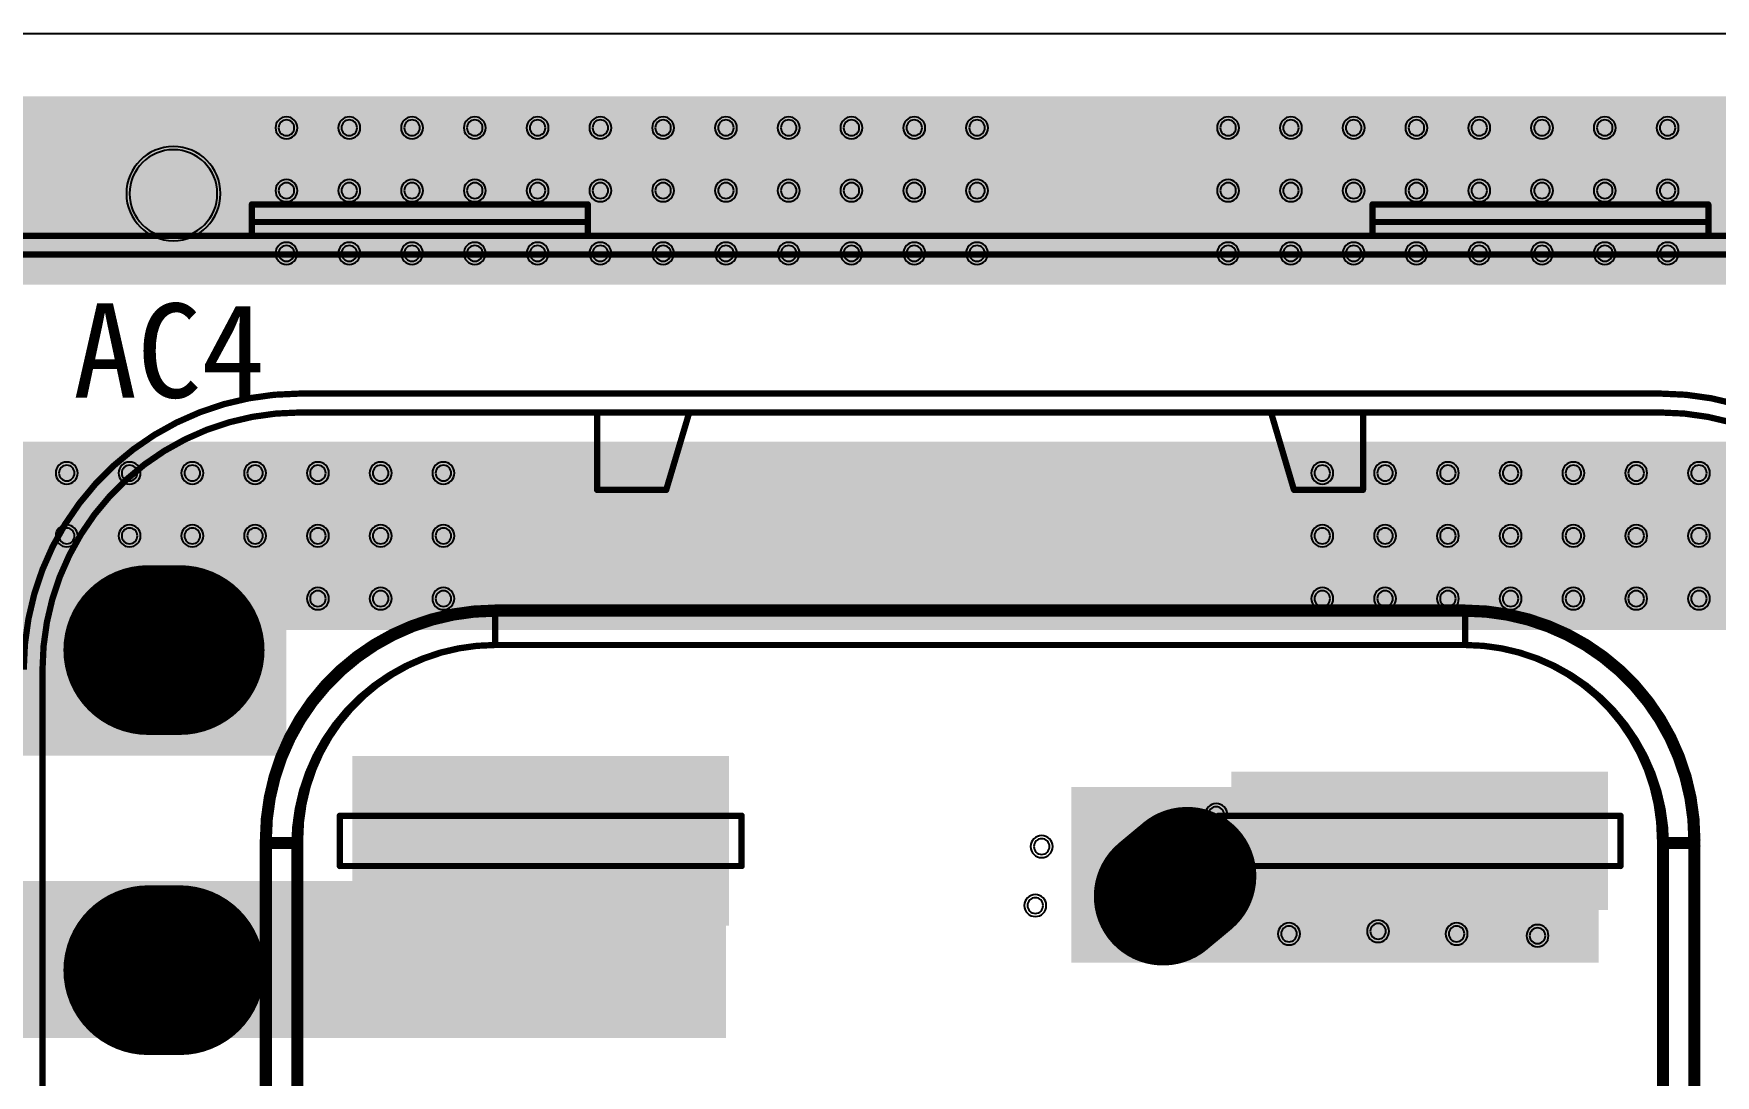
# Model space of a CAD drawing. Header units: inches. Extents: x 32166 to 34772, y 2386 to 4229.
# Drawn here: x 33167.4 to 33283.1, y 3933.8 to 4005.5 of the extents above; entities that cross this region are included whole.
import ezdxf

# ---------------------------------------------------------------- set-up
doc = ezdxf.new("R2010")
doc.units = ezdxf.units.IN
doc.header["$LTSCALE"] = 0.64311
doc.header["$MEASUREMENT"] = 0
for name, color, linetype in [('KEEPOUTLAYER', 6, 'CONTINUOUS'), ('MULTILAYER', 9, 'CONTINUOUS'), ('TOPLAYER', 1, 'CONTINUOUS'), ('TOPOVERLAY', 2, 'CONTINUOUS'), ('TOPSOLDER', 216, 'CONTINUOUS')]:
    doc.layers.add(name, color=color, linetype=linetype)
doc.styles.get("Standard").update_dxf_attribs({"font": 'txt', "width": 0.8})

msp = doc.modelspace()

# ---------------------------------------------------------------- linework, layer by layer
at = {"layer": 'KEEPOUTLAYER'}
msp.add_line((32893.17, 4005.45), (34340.37, 4005.45), dxfattribs=at)
at = {"layer": 'MULTILAYER'}
for points, const_width in [([(33175.26, 3963.03), (33177.42, 3963.03)], 10.8), ([(33246.75, 3947.47), (33245.09, 3946.09)], 8.64), ([(33175.26, 3941), (33177.42, 3941)], 10.8)]:
    msp.add_lwpolyline(points, dxfattribs=dict(at, const_width=const_width))
for points, const_width in [([(33177.96, 3963.03, 1), (33172.56, 3963.03, 1)], 5.4), ([(33180.12, 3963.03, 1), (33174.72, 3963.03, 1)], 5.4), ([(33245.36, 3949.13, 1), (33248.13, 3945.82, 1)], 4.32), ([(33243.7, 3947.74, 1), (33246.48, 3944.43, 1)], 4.32), ([(33177.96, 3941, 1), (33172.56, 3941, 1)], 5.4), ([(33180.12, 3941, 1), (33174.72, 3941, 1)], 5.4)]:
    msp.add_lwpolyline(points, format="xyb", close=True, dxfattribs=dict(at, const_width=const_width))
for centre, radius, start, end in [((33184.77, 3998.97), 0.54, 0, 180), ((33184.77, 3998.97), 0.54, 180, 0), ((33189.09, 3998.97), 0.54, 0, 180), ((33189.09, 3998.97), 0.54, 180, 0), ((33193.41, 3998.97), 0.54, 0, 180), ((33193.41, 3998.97), 0.54, 180, 0), ((33197.73, 3998.97), 0.54, 0, 180), ((33197.73, 3998.97), 0.54, 180, 0), ((33202.05, 3998.97), 0.54, 0, 180), ((33202.05, 3998.97), 0.54, 180, 0), ((33206.37, 3998.97), 0.54, 0, 180), ((33206.37, 3998.97), 0.54, 180, 0), ((33210.69, 3998.97), 0.54, 0, 180), ((33210.69, 3998.97), 0.54, 180, 0), ((33215.01, 3998.97), 0.54, 0, 180), ((33215.01, 3998.97), 0.54, 180, 0), ((33219.33, 3998.97), 0.54, 0, 180), ((33219.33, 3998.97), 0.54, 180, 0), ((33223.65, 3998.97), 0.54, 0, 180), ((33223.65, 3998.97), 0.54, 180, 0), ((33227.97, 3998.97), 0.54, 0, 180), ((33227.97, 3998.97), 0.54, 180, 0), ((33232.29, 3998.97), 0.54, 0, 180), ((33232.29, 3998.97), 0.54, 180, 0), ((33249.57, 3998.97), 0.54, 0, 180), ((33249.57, 3998.97), 0.54, 180, 0), ((33253.89, 3998.97), 0.54, 0, 180), ((33253.89, 3998.97), 0.54, 180, 0), ((33258.21, 3998.97), 0.54, 0, 180), ((33258.21, 3998.97), 0.54, 180, 0), ((33262.53, 3998.97), 0.54, 0, 180), ((33262.53, 3998.97), 0.54, 180, 0), ((33266.85, 3998.97), 0.54, 0, 180), ((33266.85, 3998.97), 0.54, 180, 0), ((33271.17, 3998.97), 0.54, 0, 180), ((33271.17, 3998.97), 0.54, 180, 0), ((33275.49, 3998.97), 0.54, 0, 180), ((33275.49, 3998.97), 0.54, 180, 0), ((33279.81, 3998.97), 0.54, 0, 180), ((33279.81, 3998.97), 0.54, 180, 0), ((33176.99, 3994.44), 3.02, 0, 180), ((33184.77, 3994.65), 0.54, 0, 180), ((33189.09, 3994.65), 0.54, 0, 180), ((33193.41, 3994.65), 0.54, 0, 180), ((33197.73, 3994.65), 0.54, 0, 180), ((33202.05, 3994.65), 0.54, 0, 180), ((33206.37, 3994.65), 0.54, 0, 180), ((33210.69, 3994.65), 0.54, 0, 180), ((33215.01, 3994.65), 0.54, 0, 180), ((33219.33, 3994.65), 0.54, 0, 180), ((33223.65, 3994.65), 0.54, 0, 180), ((33227.97, 3994.65), 0.54, 0, 180), ((33232.29, 3994.65), 0.54, 0, 180), ((33249.57, 3994.65), 0.54, 0, 180), ((33253.89, 3994.65), 0.54, 0, 180), ((33258.21, 3994.65), 0.54, 0, 180), ((33262.53, 3994.65), 0.54, 0, 180), ((33266.85, 3994.65), 0.54, 0, 180), ((33271.17, 3994.65), 0.54, 0, 180), ((33275.49, 3994.65), 0.54, 0, 180), ((33279.81, 3994.65), 0.54, 0, 180), ((33176.99, 3994.44), 3.02, 180, 0), ((33184.77, 3994.65), 0.54, 180, 0), ((33189.09, 3994.65), 0.54, 180, 0), ((33193.41, 3994.65), 0.54, 180, 0), ((33197.73, 3994.65), 0.54, 180, 0), ((33202.05, 3994.65), 0.54, 180, 0), ((33206.37, 3994.65), 0.54, 180, 0), ((33210.69, 3994.65), 0.54, 180, 0), ((33215.01, 3994.65), 0.54, 180, 0), ((33219.33, 3994.65), 0.54, 180, 0), ((33223.65, 3994.65), 0.54, 180, 0), ((33227.97, 3994.65), 0.54, 180, 0), ((33232.29, 3994.65), 0.54, 180, 0), ((33249.57, 3994.65), 0.54, 180, 0), ((33253.89, 3994.65), 0.54, 180, 0), ((33258.21, 3994.65), 0.54, 180, 0), ((33262.53, 3994.65), 0.54, 180, 0), ((33266.85, 3994.65), 0.54, 180, 0), ((33271.17, 3994.65), 0.54, 180, 0), ((33275.49, 3994.65), 0.54, 180, 0), ((33279.81, 3994.65), 0.54, 180, 0), ((33184.77, 3990.33), 0.54, 0, 180), ((33189.09, 3990.33), 0.54, 0, 180), ((33193.41, 3990.33), 0.54, 0, 180), ((33197.73, 3990.33), 0.54, 0, 180), ((33202.05, 3990.33), 0.54, 0, 180), ((33206.37, 3990.33), 0.54, 0, 180), ((33210.69, 3990.33), 0.54, 0, 180), ((33215.01, 3990.33), 0.54, 0, 180), ((33219.33, 3990.33), 0.54, 0, 180), ((33223.65, 3990.33), 0.54, 0, 180), ((33227.97, 3990.33), 0.54, 0, 180), ((33232.29, 3990.33), 0.54, 0, 180), ((33249.57, 3990.33), 0.54, 0, 180), ((33253.89, 3990.33), 0.54, 0, 180), ((33258.21, 3990.33), 0.54, 0, 180), ((33262.53, 3990.33), 0.54, 0, 180), ((33266.85, 3990.33), 0.54, 0, 180), ((33271.17, 3990.33), 0.54, 0, 180), ((33275.49, 3990.33), 0.54, 0, 180), ((33279.81, 3990.33), 0.54, 0, 180), ((33184.77, 3990.33), 0.54, 180, 0), ((33189.09, 3990.33), 0.54, 180, 0), ((33193.41, 3990.33), 0.54, 180, 0), ((33197.73, 3990.33), 0.54, 180, 0), ((33202.05, 3990.33), 0.54, 180, 0), ((33206.37, 3990.33), 0.54, 180, 0), ((33210.69, 3990.33), 0.54, 180, 0), ((33215.01, 3990.33), 0.54, 180, 0), ((33219.33, 3990.33), 0.54, 180, 0), ((33223.65, 3990.33), 0.54, 180, 0), ((33227.97, 3990.33), 0.54, 180, 0), ((33232.29, 3990.33), 0.54, 180, 0), ((33249.57, 3990.33), 0.54, 180, 0), ((33253.89, 3990.33), 0.54, 180, 0), ((33258.21, 3990.33), 0.54, 180, 0), ((33262.53, 3990.33), 0.54, 180, 0), ((33266.85, 3990.33), 0.54, 180, 0), ((33271.17, 3990.33), 0.54, 180, 0), ((33275.49, 3990.33), 0.54, 180, 0), ((33279.81, 3990.33), 0.54, 180, 0), ((33169.65, 3975.21), 0.54, 0, 180), ((33173.97, 3975.21), 0.54, 0, 180), ((33178.29, 3975.21), 0.54, 0, 180), ((33182.61, 3975.21), 0.54, 0, 180), ((33186.93, 3975.21), 0.54, 0, 180), ((33191.25, 3975.21), 0.54, 0, 180), ((33195.57, 3975.21), 0.54, 0, 180), ((33256.05, 3975.21), 0.54, 0, 180), ((33260.37, 3975.21), 0.54, 0, 180), ((33264.69, 3975.21), 0.54, 0, 180), ((33269.01, 3975.21), 0.54, 0, 180), ((33273.33, 3975.21), 0.54, 0, 180), ((33277.65, 3975.21), 0.54, 0, 180), ((33281.97, 3975.21), 0.54, 0, 180), ((33169.65, 3975.21), 0.54, 180, 0), ((33173.97, 3975.21), 0.54, 180, 0), ((33178.29, 3975.21), 0.54, 180, 0), ((33182.61, 3975.21), 0.54, 180, 0), ((33186.93, 3975.21), 0.54, 180, 0), ((33191.25, 3975.21), 0.54, 180, 0), ((33195.57, 3975.21), 0.54, 180, 0), ((33256.05, 3975.21), 0.54, 180, 0), ((33260.37, 3975.21), 0.54, 180, 0), ((33264.69, 3975.21), 0.54, 180, 0), ((33269.01, 3975.21), 0.54, 180, 0), ((33273.33, 3975.21), 0.54, 180, 0), ((33277.65, 3975.21), 0.54, 180, 0), ((33281.97, 3975.21), 0.54, 180, 0), ((33169.65, 3970.89), 0.54, 0, 180), ((33169.65, 3970.89), 0.54, 180, 0), ((33173.97, 3970.89), 0.54, 0, 180), ((33173.97, 3970.89), 0.54, 0, 180), ((33173.97, 3970.89), 0.54, 180, 0), ((33173.97, 3970.89), 0.54, 180, 0), ((33178.29, 3970.89), 0.54, 0, 180), ((33178.29, 3970.89), 0.54, 180, 0), ((33182.61, 3970.89), 0.54, 0, 180), ((33182.61, 3970.89), 0.54, 180, 0), ((33186.93, 3970.89), 0.54, 0, 180), ((33186.93, 3970.89), 0.54, 0, 180), ((33186.93, 3970.89), 0.54, 180, 0), ((33186.93, 3970.89), 0.54, 180, 0), ((33191.25, 3970.89), 0.54, 0, 180), ((33191.25, 3970.89), 0.54, 180, 0), ((33195.57, 3970.89), 0.54, 0, 180), ((33195.57, 3970.89), 0.54, 180, 0), ((33256.05, 3970.89), 0.54, 0, 180), ((33256.05, 3970.89), 0.54, 180, 0), ((33260.37, 3970.89), 0.54, 0, 180), ((33260.37, 3970.89), 0.54, 180, 0), ((33264.69, 3970.89), 0.54, 0, 180), ((33264.69, 3970.89), 0.54, 180, 0), ((33269.01, 3970.89), 0.54, 0, 180), ((33269.01, 3970.89), 0.54, 180, 0), ((33273.33, 3970.89), 0.54, 0, 180), ((33273.33, 3970.89), 0.54, 180, 0), ((33277.65, 3970.89), 0.54, 0, 180), ((33277.65, 3970.89), 0.54, 180, 0), ((33281.97, 3970.89), 0.54, 0, 180), ((33281.97, 3970.89), 0.54, 180, 0), ((33186.93, 3966.57), 0.54, 0, 180), ((33186.93, 3966.57), 0.54, 0, 180), ((33186.93, 3966.57), 0.54, 180, 0), ((33186.93, 3966.57), 0.54, 180, 0), ((33191.25, 3966.57), 0.54, 0, 180), ((33191.25, 3966.57), 0.54, 180, 0), ((33195.57, 3966.57), 0.54, 0, 180), ((33195.57, 3966.57), 0.54, 180, 0), ((33256.05, 3966.57), 0.54, 0, 180), ((33256.05, 3966.57), 0.54, 180, 0), ((33260.37, 3966.57), 0.54, 0, 180), ((33260.37, 3966.57), 0.54, 180, 0), ((33264.69, 3966.57), 0.54, 0, 180), ((33264.69, 3966.57), 0.54, 180, 0), ((33269.01, 3966.57), 0.54, 0, 180), ((33269.01, 3966.57), 0.54, 180, 0), ((33273.33, 3966.57), 0.54, 0, 180), ((33273.33, 3966.57), 0.54, 180, 0), ((33277.65, 3966.57), 0.54, 0, 180), ((33277.65, 3966.57), 0.54, 180, 0), ((33281.97, 3966.57), 0.54, 0, 180), ((33281.97, 3966.57), 0.54, 180, 0), ((33248.75, 3951.71), 0.54, 0, 180), ((33248.75, 3951.71), 0.54, 180, 0), ((33236.74, 3949.51), 0.54, 0, 180), ((33236.74, 3949.51), 0.54, 180, 0), ((33236.3, 3945.45), 0.54, 0, 180), ((33236.3, 3945.45), 0.54, 180, 0), ((33259.89, 3943.68), 0.54, 0, 180), ((33253.76, 3943.5), 0.54, 0, 180), ((33253.76, 3943.5), 0.54, 180, 0), ((33259.89, 3943.68), 0.54, 180, 0), ((33265.29, 3943.5), 0.54, 0, 180), ((33265.29, 3943.5), 0.54, 180, 0), ((33270.86, 3943.37), 0.54, 0, 180), ((33270.86, 3943.37), 0.54, 180, 0)]:
    msp.add_arc(centre, radius, start, end, dxfattribs=at)
for points in [[(33214.79, 3955.3), (33189.74, 3955.3), (33214.79, 3944.5), (33189.74, 3944.5)], [(33275.27, 3954.22), (33250.22, 3954.22), (33275.27, 3945.58), (33250.22, 3945.58)]]:
    msp.add_solid(points, dxfattribs=at)
at = {"layer": 'TOPLAYER'}
for points, const_width in [([(33175.26, 3963.03), (33177.42, 3963.03)], 10.8), ([(33246.75, 3947.47), (33245.09, 3946.09)], 8.64), ([(33175.26, 3941), (33177.42, 3941)], 10.8)]:
    msp.add_lwpolyline(points, dxfattribs=dict(at, const_width=const_width))
for points, const_width in [([(33177.96, 3963.03, 1), (33172.56, 3963.03, 1)], 5.4), ([(33180.12, 3963.03, 1), (33174.72, 3963.03, 1)], 5.4), ([(33245.36, 3949.13, 1), (33248.13, 3945.82, 1)], 4.32), ([(33243.7, 3947.74, 1), (33246.48, 3944.43, 1)], 4.32), ([(33177.96, 3941, 1), (33172.56, 3941, 1)], 5.4), ([(33180.12, 3941, 1), (33174.72, 3941, 1)], 5.4)]:
    msp.add_lwpolyline(points, format="xyb", close=True, dxfattribs=dict(at, const_width=const_width))
for centre, radius, start, end in [((33184.77, 3998.97), 0.54, 0, 180), ((33184.77, 3998.97), 0.54, 180, 0), ((33189.09, 3998.97), 0.54, 0, 180), ((33189.09, 3998.97), 0.54, 180, 0), ((33193.41, 3998.97), 0.54, 0, 180), ((33193.41, 3998.97), 0.54, 180, 0), ((33197.73, 3998.97), 0.54, 0, 180), ((33197.73, 3998.97), 0.54, 180, 0), ((33202.05, 3998.97), 0.54, 0, 180), ((33202.05, 3998.97), 0.54, 180, 0), ((33206.37, 3998.97), 0.54, 0, 180), ((33206.37, 3998.97), 0.54, 180, 0), ((33210.69, 3998.97), 0.54, 0, 180), ((33210.69, 3998.97), 0.54, 180, 0), ((33215.01, 3998.97), 0.54, 0, 180), ((33215.01, 3998.97), 0.54, 180, 0), ((33219.33, 3998.97), 0.54, 0, 180), ((33219.33, 3998.97), 0.54, 180, 0), ((33223.65, 3998.97), 0.54, 0, 180), ((33223.65, 3998.97), 0.54, 180, 0), ((33227.97, 3998.97), 0.54, 0, 180), ((33227.97, 3998.97), 0.54, 180, 0), ((33232.29, 3998.97), 0.54, 0, 180), ((33232.29, 3998.97), 0.54, 180, 0), ((33249.57, 3998.97), 0.54, 0, 180), ((33249.57, 3998.97), 0.54, 180, 0), ((33253.89, 3998.97), 0.54, 0, 180), ((33253.89, 3998.97), 0.54, 180, 0), ((33258.21, 3998.97), 0.54, 0, 180), ((33258.21, 3998.97), 0.54, 180, 0), ((33262.53, 3998.97), 0.54, 0, 180), ((33262.53, 3998.97), 0.54, 180, 0), ((33266.85, 3998.97), 0.54, 0, 180), ((33266.85, 3998.97), 0.54, 180, 0), ((33271.17, 3998.97), 0.54, 0, 180), ((33271.17, 3998.97), 0.54, 180, 0), ((33275.49, 3998.97), 0.54, 0, 180), ((33275.49, 3998.97), 0.54, 180, 0), ((33279.81, 3998.97), 0.54, 0, 180), ((33279.81, 3998.97), 0.54, 180, 0), ((33176.99, 3994.44), 3.02, 0, 180), ((33184.77, 3994.65), 0.54, 0, 180), ((33189.09, 3994.65), 0.54, 0, 180), ((33193.41, 3994.65), 0.54, 0, 180), ((33197.73, 3994.65), 0.54, 0, 180), ((33202.05, 3994.65), 0.54, 0, 180), ((33206.37, 3994.65), 0.54, 0, 180), ((33210.69, 3994.65), 0.54, 0, 180), ((33215.01, 3994.65), 0.54, 0, 180), ((33219.33, 3994.65), 0.54, 0, 180), ((33223.65, 3994.65), 0.54, 0, 180), ((33227.97, 3994.65), 0.54, 0, 180), ((33232.29, 3994.65), 0.54, 0, 180), ((33249.57, 3994.65), 0.54, 0, 180), ((33253.89, 3994.65), 0.54, 0, 180), ((33258.21, 3994.65), 0.54, 0, 180), ((33262.53, 3994.65), 0.54, 0, 180), ((33266.85, 3994.65), 0.54, 0, 180), ((33271.17, 3994.65), 0.54, 0, 180), ((33275.49, 3994.65), 0.54, 0, 180), ((33279.81, 3994.65), 0.54, 0, 180), ((33176.99, 3994.44), 3.02, 180, 0), ((33184.77, 3994.65), 0.54, 180, 0), ((33189.09, 3994.65), 0.54, 180, 0), ((33193.41, 3994.65), 0.54, 180, 0), ((33197.73, 3994.65), 0.54, 180, 0), ((33202.05, 3994.65), 0.54, 180, 0), ((33206.37, 3994.65), 0.54, 180, 0), ((33210.69, 3994.65), 0.54, 180, 0), ((33215.01, 3994.65), 0.54, 180, 0), ((33219.33, 3994.65), 0.54, 180, 0), ((33223.65, 3994.65), 0.54, 180, 0), ((33227.97, 3994.65), 0.54, 180, 0), ((33232.29, 3994.65), 0.54, 180, 0), ((33249.57, 3994.65), 0.54, 180, 0), ((33253.89, 3994.65), 0.54, 180, 0), ((33258.21, 3994.65), 0.54, 180, 0), ((33262.53, 3994.65), 0.54, 180, 0), ((33266.85, 3994.65), 0.54, 180, 0), ((33271.17, 3994.65), 0.54, 180, 0), ((33275.49, 3994.65), 0.54, 180, 0), ((33279.81, 3994.65), 0.54, 180, 0), ((33184.77, 3990.33), 0.54, 0, 180), ((33189.09, 3990.33), 0.54, 0, 180), ((33193.41, 3990.33), 0.54, 0, 180), ((33197.73, 3990.33), 0.54, 0, 180), ((33202.05, 3990.33), 0.54, 0, 180), ((33206.37, 3990.33), 0.54, 0, 180), ((33210.69, 3990.33), 0.54, 0, 180), ((33215.01, 3990.33), 0.54, 0, 180), ((33219.33, 3990.33), 0.54, 0, 180), ((33223.65, 3990.33), 0.54, 0, 180), ((33227.97, 3990.33), 0.54, 0, 180), ((33232.29, 3990.33), 0.54, 0, 180), ((33249.57, 3990.33), 0.54, 0, 180), ((33253.89, 3990.33), 0.54, 0, 180), ((33258.21, 3990.33), 0.54, 0, 180), ((33262.53, 3990.33), 0.54, 0, 180), ((33266.85, 3990.33), 0.54, 0, 180), ((33271.17, 3990.33), 0.54, 0, 180), ((33275.49, 3990.33), 0.54, 0, 180), ((33279.81, 3990.33), 0.54, 0, 180), ((33184.77, 3990.33), 0.54, 180, 0), ((33189.09, 3990.33), 0.54, 180, 0), ((33193.41, 3990.33), 0.54, 180, 0), ((33197.73, 3990.33), 0.54, 180, 0), ((33202.05, 3990.33), 0.54, 180, 0), ((33206.37, 3990.33), 0.54, 180, 0), ((33210.69, 3990.33), 0.54, 180, 0), ((33215.01, 3990.33), 0.54, 180, 0), ((33219.33, 3990.33), 0.54, 180, 0), ((33223.65, 3990.33), 0.54, 180, 0), ((33227.97, 3990.33), 0.54, 180, 0), ((33232.29, 3990.33), 0.54, 180, 0), ((33249.57, 3990.33), 0.54, 180, 0), ((33253.89, 3990.33), 0.54, 180, 0), ((33258.21, 3990.33), 0.54, 180, 0), ((33262.53, 3990.33), 0.54, 180, 0), ((33266.85, 3990.33), 0.54, 180, 0), ((33271.17, 3990.33), 0.54, 180, 0), ((33275.49, 3990.33), 0.54, 180, 0), ((33279.81, 3990.33), 0.54, 180, 0), ((33169.65, 3975.21), 0.54, 0, 180), ((33173.97, 3975.21), 0.54, 0, 180), ((33178.29, 3975.21), 0.54, 0, 180), ((33182.61, 3975.21), 0.54, 0, 180), ((33186.93, 3975.21), 0.54, 0, 180), ((33191.25, 3975.21), 0.54, 0, 180), ((33195.57, 3975.21), 0.54, 0, 180), ((33256.05, 3975.21), 0.54, 0, 180), ((33260.37, 3975.21), 0.54, 0, 180), ((33264.69, 3975.21), 0.54, 0, 180), ((33269.01, 3975.21), 0.54, 0, 180), ((33273.33, 3975.21), 0.54, 0, 180), ((33277.65, 3975.21), 0.54, 0, 180), ((33281.97, 3975.21), 0.54, 0, 180), ((33169.65, 3975.21), 0.54, 180, 0), ((33173.97, 3975.21), 0.54, 180, 0), ((33178.29, 3975.21), 0.54, 180, 0), ((33182.61, 3975.21), 0.54, 180, 0), ((33186.93, 3975.21), 0.54, 180, 0), ((33191.25, 3975.21), 0.54, 180, 0), ((33195.57, 3975.21), 0.54, 180, 0), ((33256.05, 3975.21), 0.54, 180, 0), ((33260.37, 3975.21), 0.54, 180, 0), ((33264.69, 3975.21), 0.54, 180, 0), ((33269.01, 3975.21), 0.54, 180, 0), ((33273.33, 3975.21), 0.54, 180, 0), ((33277.65, 3975.21), 0.54, 180, 0), ((33281.97, 3975.21), 0.54, 180, 0), ((33169.65, 3970.89), 0.54, 0, 180), ((33169.65, 3970.89), 0.54, 180, 0), ((33173.97, 3970.89), 0.54, 0, 180), ((33173.97, 3970.89), 0.54, 0, 180), ((33173.97, 3970.89), 0.54, 180, 0), ((33173.97, 3970.89), 0.54, 180, 0), ((33178.29, 3970.89), 0.54, 0, 180), ((33178.29, 3970.89), 0.54, 180, 0), ((33182.61, 3970.89), 0.54, 0, 180), ((33182.61, 3970.89), 0.54, 180, 0), ((33186.93, 3970.89), 0.54, 0, 180), ((33186.93, 3970.89), 0.54, 0, 180), ((33186.93, 3970.89), 0.54, 180, 0), ((33186.93, 3970.89), 0.54, 180, 0), ((33191.25, 3970.89), 0.54, 0, 180), ((33191.25, 3970.89), 0.54, 180, 0), ((33195.57, 3970.89), 0.54, 0, 180), ((33195.57, 3970.89), 0.54, 180, 0), ((33256.05, 3970.89), 0.54, 0, 180), ((33256.05, 3970.89), 0.54, 180, 0), ((33260.37, 3970.89), 0.54, 0, 180), ((33260.37, 3970.89), 0.54, 180, 0), ((33264.69, 3970.89), 0.54, 0, 180), ((33264.69, 3970.89), 0.54, 180, 0), ((33269.01, 3970.89), 0.54, 0, 180), ((33269.01, 3970.89), 0.54, 180, 0), ((33273.33, 3970.89), 0.54, 0, 180), ((33273.33, 3970.89), 0.54, 180, 0), ((33277.65, 3970.89), 0.54, 0, 180), ((33277.65, 3970.89), 0.54, 180, 0), ((33281.97, 3970.89), 0.54, 0, 180), ((33281.97, 3970.89), 0.54, 180, 0), ((33186.93, 3966.57), 0.54, 0, 180), ((33186.93, 3966.57), 0.54, 0, 180), ((33186.93, 3966.57), 0.54, 180, 0), ((33186.93, 3966.57), 0.54, 180, 0), ((33191.25, 3966.57), 0.54, 0, 180), ((33191.25, 3966.57), 0.54, 180, 0), ((33195.57, 3966.57), 0.54, 0, 180), ((33195.57, 3966.57), 0.54, 180, 0), ((33256.05, 3966.57), 0.54, 0, 180), ((33256.05, 3966.57), 0.54, 180, 0), ((33260.37, 3966.57), 0.54, 0, 180), ((33260.37, 3966.57), 0.54, 180, 0), ((33264.69, 3966.57), 0.54, 0, 180), ((33264.69, 3966.57), 0.54, 180, 0), ((33269.01, 3966.57), 0.54, 0, 180), ((33269.01, 3966.57), 0.54, 180, 0), ((33273.33, 3966.57), 0.54, 0, 180), ((33273.33, 3966.57), 0.54, 180, 0), ((33277.65, 3966.57), 0.54, 0, 180), ((33277.65, 3966.57), 0.54, 180, 0), ((33281.97, 3966.57), 0.54, 0, 180), ((33281.97, 3966.57), 0.54, 180, 0), ((33248.75, 3951.71), 0.54, 0, 180), ((33248.75, 3951.71), 0.54, 180, 0), ((33236.74, 3949.51), 0.54, 0, 180), ((33236.74, 3949.51), 0.54, 180, 0), ((33236.3, 3945.45), 0.54, 0, 180), ((33236.3, 3945.45), 0.54, 180, 0), ((33259.89, 3943.68), 0.54, 0, 180), ((33253.76, 3943.5), 0.54, 0, 180), ((33253.76, 3943.5), 0.54, 180, 0), ((33259.89, 3943.68), 0.54, 180, 0), ((33265.29, 3943.5), 0.54, 0, 180), ((33265.29, 3943.5), 0.54, 180, 0), ((33270.86, 3943.37), 0.54, 0, 180), ((33270.86, 3943.37), 0.54, 180, 0)]:
    msp.add_arc(centre, radius, start, end, dxfattribs=at)
for points in [[(33141.57, 3988.17), (33614.61, 3988.17), (33141.57, 4001.13), (33614.61, 4001.13)], [(33128.61, 3964.41), (33515.25, 3964.41), (33128.61, 3977.37), (33515.25, 3977.37)], [(33126.45, 3955.77), (33184.77, 3955.77), (33126.45, 3966.57), (33184.77, 3966.57)], [(33214.79, 3955.3), (33189.74, 3955.3), (33214.79, 3944.5), (33189.74, 3944.5)], [(33238.77, 3941.52), (33275.06, 3941.52), (33238.77, 3953.61), (33275.06, 3953.61)], [(33275.27, 3954.22), (33250.22, 3954.22), (33275.27, 3945.58), (33250.22, 3945.58)], [(33139.41, 3936.33), (33215.01, 3936.33), (33139.41, 3947.13), (33215.01, 3947.13)]]:
    msp.add_solid(points, dxfattribs=at)
at = {"layer": 'TOPOVERLAY', "const_width": 0.432}
for points in [[(33182.39, 3991.54), (33182.39, 3993.7)], [(33182.39, 3993.7), (33205.5, 3993.7)], [(33205.5, 3991.54), (33205.5, 3993.7)], [(33259.5, 3991.54), (33259.5, 3993.7)], [(33259.5, 3993.7), (33282.62, 3993.7)], [(33282.62, 3991.54), (33282.62, 3993.7)], [(33182.39, 3992.49), (33205.5, 3992.49)], [(33259.5, 3992.49), (33282.62, 3992.49)], [(33161.01, 3991.54), (33304, 3991.54)], [(33161.01, 3990.25), (33304, 3990.25)], [(33185.67, 3980.68), (33279.33, 3980.68)], [(33185.67, 3979.38), (33279.33, 3979.38)], [(33206.15, 3974.05), (33206.15, 3979.32)], [(33210.9, 3974.05), (33212.47, 3979.32)], [(33252.54, 3979.32), (33254.1, 3974.05)], [(33258.86, 3974.05), (33258.86, 3979.32)], [(33206.15, 3974.05), (33210.9, 3974.05)], [(33254.1, 3974.05), (33258.86, 3974.05)], [(33199.13, 3963.38), (33199.13, 3965.95)], [(33199.13, 3965.95), (33265.88, 3965.95)], [(33265.88, 3963.38), (33265.88, 3965.95)], [(33199.13, 3965.54), (33265.88, 3965.54)], [(33199.13, 3963.38), (33199.13, 3965.54)], [(33199.13, 3965.54), (33265.88, 3965.54)], [(33265.88, 3963.38), (33265.88, 3965.54)], [(33199.13, 3963.38), (33265.88, 3963.38)], [(33199.13, 3963.38), (33265.88, 3963.38)], [(33167.98, 3917.59), (33167.98, 3961.69)], [(33188.44, 3948.17), (33188.44, 3951.63)], [(33188.44, 3951.63), (33216.09, 3951.63)], [(33216.09, 3948.17), (33216.09, 3951.63)], [(33248.92, 3948.17), (33248.92, 3951.63)], [(33248.92, 3951.63), (33276.57, 3951.63)], [(33276.57, 3948.17), (33276.57, 3951.63)], [(33183.15, 3927.86), (33183.15, 3949.96)], [(33183.15, 3949.96), (33185.71, 3949.96)], [(33183.55, 3927.86), (33183.55, 3949.96)], [(33185.71, 3927.86), (33185.71, 3949.96)], [(33279.29, 3927.86), (33279.29, 3949.96)], [(33279.29, 3949.96), (33281.86, 3949.96)], [(33281.45, 3927.86), (33281.45, 3949.96)], [(33281.86, 3927.86), (33281.86, 3949.96)], [(33183.15, 3927.44), (33183.15, 3949.55)], [(33183.15, 3949.55), (33185.31, 3949.55)], [(33185.31, 3927.44), (33185.31, 3949.55)], [(33279.7, 3927.44), (33279.7, 3949.55)], [(33279.7, 3949.55), (33281.86, 3949.55)], [(33281.86, 3927.44), (33281.86, 3949.55)], [(33188.44, 3948.17), (33216.09, 3948.17)], [(33248.92, 3948.17), (33276.57, 3948.17)]]:
    msp.add_lwpolyline(points, dxfattribs=at)
at = {"layer": 'TOPOVERLAY', "const_width": 0.216}
for points in [[(33182.28, 3993.7, 1), (33182.5, 3993.7, 1)], [(33182.28, 3993.7, 1), (33182.5, 3993.7, 1)], [(33205.4, 3993.7, 1), (33205.61, 3993.7, 1)], [(33205.4, 3993.7, 1), (33205.61, 3993.7, 1)], [(33259.4, 3993.7, 1), (33259.61, 3993.7, 1)], [(33259.4, 3993.7, 1), (33259.61, 3993.7, 1)], [(33282.51, 3993.7, 1), (33282.72, 3993.7, 1)], [(33282.51, 3993.7, 1), (33282.72, 3993.7, 1)], [(33182.28, 3992.49, 1), (33182.5, 3992.49, 1)], [(33205.4, 3992.49, 1), (33205.61, 3992.49, 1)], [(33259.4, 3992.49, 1), (33259.61, 3992.49, 1)], [(33282.51, 3992.49, 1), (33282.72, 3992.49, 1)], [(33182.28, 3991.54, 1), (33182.5, 3991.54, 1)], [(33205.4, 3991.54, 1), (33205.61, 3991.54, 1)], [(33259.4, 3991.54, 1), (33259.61, 3991.54, 1)], [(33282.51, 3991.54, 1), (33282.72, 3991.54, 1)], [(33185.57, 3980.68, 1), (33185.78, 3980.68, 1)], [(33185.57, 3980.68, 1), (33185.78, 3980.68, 1)], [(33279.22, 3980.68, 1), (33279.44, 3980.68, 1)], [(33279.22, 3980.68, 1), (33279.44, 3980.68, 1)], [(33185.57, 3979.38, 1), (33185.78, 3979.38, 1)], [(33185.57, 3979.38, 1), (33185.78, 3979.38, 1)], [(33206.04, 3979.32, 1), (33206.26, 3979.32, 1)], [(33212.36, 3979.32, 1), (33212.57, 3979.32, 1)], [(33252.43, 3979.32, 1), (33252.65, 3979.32, 1)], [(33258.75, 3979.32, 1), (33258.96, 3979.32, 1)], [(33279.22, 3979.38, 1), (33279.44, 3979.38, 1)], [(33279.22, 3979.38, 1), (33279.44, 3979.38, 1)], [(33206.04, 3974.05, 1), (33206.26, 3974.05, 1)], [(33206.04, 3974.05, 1), (33206.26, 3974.05, 1)], [(33210.8, 3974.05, 1), (33211.01, 3974.05, 1)], [(33210.8, 3974.05, 1), (33211.01, 3974.05, 1)], [(33254, 3974.05, 1), (33254.21, 3974.05, 1)], [(33254, 3974.05, 1), (33254.21, 3974.05, 1)], [(33258.75, 3974.05, 1), (33258.96, 3974.05, 1)], [(33258.75, 3974.05, 1), (33258.96, 3974.05, 1)], [(33199.02, 3965.95, 1), (33199.24, 3965.95, 1)], [(33199.02, 3965.95, 1), (33199.24, 3965.95, 1)], [(33199.02, 3965.95, 1), (33199.24, 3965.95, 1)], [(33265.77, 3965.95, 1), (33265.98, 3965.95, 1)], [(33265.77, 3965.95, 1), (33265.98, 3965.95, 1)], [(33265.77, 3965.95, 1), (33265.98, 3965.95, 1)], [(33199.02, 3965.54, 1), (33199.24, 3965.54, 1)], [(33199.02, 3965.54, 1), (33199.24, 3965.54, 1)], [(33199.02, 3965.54, 1), (33199.24, 3965.54, 1)], [(33199.02, 3965.54, 1), (33199.24, 3965.54, 1)], [(33199.02, 3965.54, 1), (33199.24, 3965.54, 1)], [(33265.77, 3965.54, 1), (33265.98, 3965.54, 1)], [(33265.77, 3965.54, 1), (33265.98, 3965.54, 1)], [(33265.77, 3965.54, 1), (33265.98, 3965.54, 1)], [(33265.77, 3965.54, 1), (33265.98, 3965.54, 1)], [(33265.77, 3965.54, 1), (33265.98, 3965.54, 1)], [(33199.02, 3963.38, 1), (33199.24, 3963.38, 1)], [(33199.02, 3963.38, 1), (33199.24, 3963.38, 1)], [(33199.02, 3963.38, 1), (33199.24, 3963.38, 1)], [(33199.02, 3963.38, 1), (33199.24, 3963.38, 1)], [(33199.02, 3963.38, 1), (33199.24, 3963.38, 1)], [(33199.02, 3963.38, 1), (33199.24, 3963.38, 1)], [(33265.77, 3963.38, 1), (33265.98, 3963.38, 1)], [(33265.77, 3963.38, 1), (33265.98, 3963.38, 1)], [(33265.77, 3963.38, 1), (33265.98, 3963.38, 1)], [(33265.77, 3963.38, 1), (33265.98, 3963.38, 1)], [(33265.77, 3963.38, 1), (33265.98, 3963.38, 1)], [(33265.77, 3963.38, 1), (33265.98, 3963.38, 1)], [(33167.87, 3961.69, 1), (33168.09, 3961.69, 1)], [(33167.87, 3961.69, 1), (33168.09, 3961.69, 1)], [(33188.33, 3951.63, 1), (33188.55, 3951.63, 1)], [(33188.33, 3951.63, 1), (33188.55, 3951.63, 1)], [(33215.98, 3951.63, 1), (33216.2, 3951.63, 1)], [(33215.98, 3951.63, 1), (33216.2, 3951.63, 1)], [(33248.81, 3951.63, 1), (33249.03, 3951.63, 1)], [(33248.81, 3951.63, 1), (33249.03, 3951.63, 1)], [(33276.46, 3951.63, 1), (33276.68, 3951.63, 1)], [(33276.46, 3951.63, 1), (33276.68, 3951.63, 1)], [(33183.04, 3949.96, 1), (33183.26, 3949.96, 1)], [(33183.04, 3949.96, 1), (33183.26, 3949.96, 1)], [(33183.04, 3949.96, 1), (33183.26, 3949.96, 1)], [(33183.45, 3949.96, 1), (33183.66, 3949.96, 1)], [(33183.45, 3949.96, 1), (33183.66, 3949.96, 1)], [(33185.61, 3949.96, 1), (33185.82, 3949.96, 1)], [(33185.61, 3949.96, 1), (33185.82, 3949.96, 1)], [(33185.61, 3949.96, 1), (33185.82, 3949.96, 1)], [(33279.18, 3949.96, 1), (33279.4, 3949.96, 1)], [(33279.18, 3949.96, 1), (33279.4, 3949.96, 1)], [(33279.18, 3949.96, 1), (33279.4, 3949.96, 1)], [(33281.34, 3949.96, 1), (33281.56, 3949.96, 1)], [(33281.34, 3949.96, 1), (33281.56, 3949.96, 1)], [(33281.75, 3949.96, 1), (33281.97, 3949.96, 1)], [(33281.75, 3949.96, 1), (33281.97, 3949.96, 1)], [(33281.75, 3949.96, 1), (33281.97, 3949.96, 1)], [(33183.04, 3949.55, 1), (33183.26, 3949.55, 1)], [(33183.04, 3949.55, 1), (33183.26, 3949.55, 1)], [(33183.04, 3949.55, 1), (33183.26, 3949.55, 1)], [(33185.2, 3949.55, 1), (33185.42, 3949.55, 1)], [(33185.2, 3949.55, 1), (33185.42, 3949.55, 1)], [(33185.2, 3949.55, 1), (33185.42, 3949.55, 1)], [(33279.59, 3949.55, 1), (33279.81, 3949.55, 1)], [(33279.59, 3949.55, 1), (33279.81, 3949.55, 1)], [(33279.59, 3949.55, 1), (33279.81, 3949.55, 1)], [(33281.75, 3949.55, 1), (33281.97, 3949.55, 1)], [(33281.75, 3949.55, 1), (33281.97, 3949.55, 1)], [(33281.75, 3949.55, 1), (33281.97, 3949.55, 1)], [(33188.33, 3948.17, 1), (33188.55, 3948.17, 1)], [(33188.33, 3948.17, 1), (33188.55, 3948.17, 1)], [(33215.98, 3948.17, 1), (33216.2, 3948.17, 1)], [(33215.98, 3948.17, 1), (33216.2, 3948.17, 1)], [(33248.81, 3948.17, 1), (33249.03, 3948.17, 1)], [(33248.81, 3948.17, 1), (33249.03, 3948.17, 1)], [(33276.46, 3948.17, 1), (33276.68, 3948.17, 1)], [(33276.46, 3948.17, 1), (33276.68, 3948.17, 1)]]:
    msp.add_lwpolyline(points, format="xyb", close=True, dxfattribs=at)
at = {"layer": 'TOPOVERLAY', "const_width": 0.432}
for points in [[(33166.69, 3961.69, -0.414214), (33185.67, 3980.68)], [(33279.33, 3980.68, -0.414214), (33298.32, 3961.69)], [(33167.98, 3961.69, -0.414214), (33185.67, 3979.38)], [(33279.33, 3979.38, -0.414214), (33297.02, 3961.69)], [(33183.15, 3949.96, -0.414214), (33199.13, 3965.95)], [(33265.88, 3965.95, -0.414214), (33281.86, 3949.96)], [(33183.15, 3949.55, -0.414214), (33199.13, 3965.54)], [(33183.55, 3949.96, -0.414214), (33199.13, 3965.54)], [(33265.88, 3965.54, -0.414214), (33281.45, 3949.96)], [(33265.88, 3965.54, -0.414214), (33281.86, 3949.55)], [(33185.31, 3949.55, -0.414214), (33199.13, 3963.38)], [(33185.71, 3949.96, -0.414214), (33199.13, 3963.38)], [(33265.88, 3963.38, -0.414214), (33279.29, 3949.96)], [(33265.88, 3963.38, -0.414214), (33279.7, 3949.55)]]:
    msp.add_lwpolyline(points, format="xyb", dxfattribs=at)
at = {"layer": 'TOPSOLDER'}
for points, const_width in [([(33175.26, 3963.03), (33177.42, 3963.03)], 11.68), ([(33246.75, 3947.47), (33245.09, 3946.09)], 9.52), ([(33175.26, 3941), (33177.42, 3941)], 11.68)]:
    msp.add_lwpolyline(points, dxfattribs=dict(at, const_width=const_width))
for points, const_width in [([(33178.18, 3963.03, 1), (33172.34, 3963.03, 1)], 5.84), ([(33180.34, 3963.03, 1), (33174.5, 3963.03, 1)], 5.84), ([(33245.22, 3949.3, 1), (33248.28, 3945.65, 1)], 4.76), ([(33243.56, 3947.91, 1), (33246.62, 3944.26, 1)], 4.76), ([(33178.18, 3941, 1), (33172.34, 3941, 1)], 5.84), ([(33180.34, 3941, 1), (33174.5, 3941, 1)], 5.84)]:
    msp.add_lwpolyline(points, format="xyb", close=True, dxfattribs=dict(at, const_width=const_width))
for centre, radius, start, end in [((33184.77, 3998.97), 0.759, 0, 180), ((33189.09, 3998.97), 0.759, 0, 180), ((33193.41, 3998.97), 0.759, 0, 180), ((33197.73, 3998.97), 0.759, 0, 180), ((33202.05, 3998.97), 0.759, 0, 180), ((33206.37, 3998.97), 0.759, 0, 180), ((33210.69, 3998.97), 0.759, 0, 180), ((33215.01, 3998.97), 0.759, 0, 180), ((33219.33, 3998.97), 0.759, 0, 180), ((33223.65, 3998.97), 0.759, 0, 180), ((33227.97, 3998.97), 0.759, 0, 180), ((33232.29, 3998.97), 0.759, 0, 180), ((33249.57, 3998.97), 0.759, 0, 180), ((33253.89, 3998.97), 0.759, 0, 180), ((33258.21, 3998.97), 0.759, 0, 180), ((33262.53, 3998.97), 0.759, 0, 180), ((33266.85, 3998.97), 0.759, 0, 180), ((33271.17, 3998.97), 0.759, 0, 180), ((33275.49, 3998.97), 0.759, 0, 180), ((33279.81, 3998.97), 0.759, 0, 180), ((33184.77, 3998.97), 0.759, 180, 0), ((33189.09, 3998.97), 0.759, 180, 0), ((33193.41, 3998.97), 0.759, 180, 0), ((33197.73, 3998.97), 0.759, 180, 0), ((33202.05, 3998.97), 0.759, 180, 0), ((33206.37, 3998.97), 0.759, 180, 0), ((33210.69, 3998.97), 0.759, 180, 0), ((33215.01, 3998.97), 0.759, 180, 0), ((33219.33, 3998.97), 0.759, 180, 0), ((33223.65, 3998.97), 0.759, 180, 0), ((33227.97, 3998.97), 0.759, 180, 0), ((33232.29, 3998.97), 0.759, 180, 0), ((33249.57, 3998.97), 0.759, 180, 0), ((33253.89, 3998.97), 0.759, 180, 0), ((33258.21, 3998.97), 0.759, 180, 0), ((33262.53, 3998.97), 0.759, 180, 0), ((33266.85, 3998.97), 0.759, 180, 0), ((33271.17, 3998.97), 0.759, 180, 0), ((33275.49, 3998.97), 0.759, 180, 0), ((33279.81, 3998.97), 0.759, 180, 0), ((33176.99, 3994.44), 3.24, 0, 180), ((33184.77, 3994.65), 0.759, 0, 180), ((33189.09, 3994.65), 0.759, 0, 180), ((33193.41, 3994.65), 0.759, 0, 180), ((33197.73, 3994.65), 0.759, 0, 180), ((33202.05, 3994.65), 0.759, 0, 180), ((33206.37, 3994.65), 0.759, 0, 180), ((33210.69, 3994.65), 0.759, 0, 180), ((33215.01, 3994.65), 0.759, 0, 180), ((33219.33, 3994.65), 0.759, 0, 180), ((33223.65, 3994.65), 0.759, 0, 180), ((33227.97, 3994.65), 0.759, 0, 180), ((33232.29, 3994.65), 0.759, 0, 180), ((33249.57, 3994.65), 0.759, 0, 180), ((33253.89, 3994.65), 0.759, 0, 180), ((33258.21, 3994.65), 0.759, 0, 180), ((33262.53, 3994.65), 0.759, 0, 180), ((33266.85, 3994.65), 0.759, 0, 180), ((33271.17, 3994.65), 0.759, 0, 180), ((33275.49, 3994.65), 0.759, 0, 180), ((33279.81, 3994.65), 0.759, 0, 180), ((33176.99, 3994.44), 3.24, 180, 0), ((33184.77, 3994.65), 0.759, 180, 0), ((33189.09, 3994.65), 0.759, 180, 0), ((33193.41, 3994.65), 0.759, 180, 0), ((33197.73, 3994.65), 0.759, 180, 0), ((33202.05, 3994.65), 0.759, 180, 0), ((33206.37, 3994.65), 0.759, 180, 0), ((33210.69, 3994.65), 0.759, 180, 0), ((33215.01, 3994.65), 0.759, 180, 0), ((33219.33, 3994.65), 0.759, 180, 0), ((33223.65, 3994.65), 0.759, 180, 0), ((33227.97, 3994.65), 0.759, 180, 0), ((33232.29, 3994.65), 0.759, 180, 0), ((33249.57, 3994.65), 0.759, 180, 0), ((33253.89, 3994.65), 0.759, 180, 0), ((33258.21, 3994.65), 0.759, 180, 0), ((33262.53, 3994.65), 0.759, 180, 0), ((33266.85, 3994.65), 0.759, 180, 0), ((33271.17, 3994.65), 0.759, 180, 0), ((33275.49, 3994.65), 0.759, 180, 0), ((33279.81, 3994.65), 0.759, 180, 0), ((33184.77, 3990.33), 0.759, 0, 180), ((33189.09, 3990.33), 0.759, 0, 180), ((33193.41, 3990.33), 0.759, 0, 180), ((33197.73, 3990.33), 0.759, 0, 180), ((33202.05, 3990.33), 0.759, 0, 180), ((33206.37, 3990.33), 0.759, 0, 180), ((33210.69, 3990.33), 0.759, 0, 180), ((33215.01, 3990.33), 0.759, 0, 180), ((33219.33, 3990.33), 0.759, 0, 180), ((33223.65, 3990.33), 0.759, 0, 180), ((33227.97, 3990.33), 0.759, 0, 180), ((33232.29, 3990.33), 0.759, 0, 180), ((33249.57, 3990.33), 0.759, 0, 180), ((33253.89, 3990.33), 0.759, 0, 180), ((33258.21, 3990.33), 0.759, 0, 180), ((33262.53, 3990.33), 0.759, 0, 180), ((33266.85, 3990.33), 0.759, 0, 180), ((33271.17, 3990.33), 0.759, 0, 180), ((33275.49, 3990.33), 0.759, 0, 180), ((33279.81, 3990.33), 0.759, 0, 180), ((33184.77, 3990.33), 0.759, 180, 0), ((33189.09, 3990.33), 0.759, 180, 0), ((33193.41, 3990.33), 0.759, 180, 0), ((33197.73, 3990.33), 0.759, 180, 0), ((33202.05, 3990.33), 0.759, 180, 0), ((33206.37, 3990.33), 0.759, 180, 0), ((33210.69, 3990.33), 0.759, 180, 0), ((33215.01, 3990.33), 0.759, 180, 0), ((33219.33, 3990.33), 0.759, 180, 0), ((33223.65, 3990.33), 0.759, 180, 0), ((33227.97, 3990.33), 0.759, 180, 0), ((33232.29, 3990.33), 0.759, 180, 0), ((33249.57, 3990.33), 0.759, 180, 0), ((33253.89, 3990.33), 0.759, 180, 0), ((33258.21, 3990.33), 0.759, 180, 0), ((33262.53, 3990.33), 0.759, 180, 0), ((33266.85, 3990.33), 0.759, 180, 0), ((33271.17, 3990.33), 0.759, 180, 0), ((33275.49, 3990.33), 0.759, 180, 0), ((33279.81, 3990.33), 0.759, 180, 0), ((33169.65, 3975.21), 0.759, 0, 180), ((33173.97, 3975.21), 0.759, 0, 180), ((33178.29, 3975.21), 0.759, 0, 180), ((33182.61, 3975.21), 0.759, 0, 180), ((33186.93, 3975.21), 0.759, 0, 180), ((33191.25, 3975.21), 0.759, 0, 180), ((33195.57, 3975.21), 0.759, 0, 180), ((33256.05, 3975.21), 0.759, 0, 180), ((33260.37, 3975.21), 0.759, 0, 180), ((33264.69, 3975.21), 0.759, 0, 180), ((33269.01, 3975.21), 0.759, 0, 180), ((33273.33, 3975.21), 0.759, 0, 180), ((33277.65, 3975.21), 0.759, 0, 180), ((33281.97, 3975.21), 0.759, 0, 180), ((33169.65, 3975.21), 0.759, 180, 0), ((33173.97, 3975.21), 0.759, 180, 0), ((33178.29, 3975.21), 0.759, 180, 0), ((33182.61, 3975.21), 0.759, 180, 0), ((33186.93, 3975.21), 0.759, 180, 0), ((33191.25, 3975.21), 0.759, 180, 0), ((33195.57, 3975.21), 0.759, 180, 0), ((33256.05, 3975.21), 0.759, 180, 0), ((33260.37, 3975.21), 0.759, 180, 0), ((33264.69, 3975.21), 0.759, 180, 0), ((33269.01, 3975.21), 0.759, 180, 0), ((33273.33, 3975.21), 0.759, 180, 0), ((33277.65, 3975.21), 0.759, 180, 0), ((33281.97, 3975.21), 0.759, 180, 0), ((33169.65, 3970.89), 0.759, 0, 180), ((33169.65, 3970.89), 0.759, 180, 0), ((33173.97, 3970.89), 0.759, 0, 180), ((33173.97, 3970.89), 0.759, 0, 180), ((33173.97, 3970.89), 0.759, 180, 0), ((33173.97, 3970.89), 0.759, 180, 0), ((33178.29, 3970.89), 0.759, 0, 180), ((33178.29, 3970.89), 0.759, 180, 0), ((33182.61, 3970.89), 0.759, 0, 180), ((33182.61, 3970.89), 0.759, 180, 0), ((33186.93, 3970.89), 0.759, 0, 180), ((33186.93, 3970.89), 0.759, 0, 180), ((33186.93, 3970.89), 0.759, 180, 0), ((33186.93, 3970.89), 0.759, 180, 0), ((33191.25, 3970.89), 0.759, 0, 180), ((33191.25, 3970.89), 0.759, 180, 0), ((33195.57, 3970.89), 0.759, 0, 180), ((33195.57, 3970.89), 0.759, 180, 0), ((33256.05, 3970.89), 0.759, 0, 180), ((33256.05, 3970.89), 0.759, 180, 0), ((33260.37, 3970.89), 0.759, 0, 180), ((33260.37, 3970.89), 0.759, 180, 0), ((33264.69, 3970.89), 0.759, 0, 180), ((33264.69, 3970.89), 0.759, 180, 0), ((33269.01, 3970.89), 0.759, 0, 180), ((33269.01, 3970.89), 0.759, 180, 0), ((33273.33, 3970.89), 0.759, 0, 180), ((33273.33, 3970.89), 0.759, 180, 0), ((33277.65, 3970.89), 0.759, 0, 180), ((33277.65, 3970.89), 0.759, 180, 0), ((33281.97, 3970.89), 0.759, 0, 180), ((33281.97, 3970.89), 0.759, 180, 0), ((33186.93, 3966.57), 0.759, 0, 180), ((33186.93, 3966.57), 0.759, 0, 180), ((33191.25, 3966.57), 0.759, 0, 180), ((33195.57, 3966.57), 0.759, 0, 180), ((33256.05, 3966.57), 0.759, 0, 180), ((33260.37, 3966.57), 0.759, 0, 180), ((33264.69, 3966.57), 0.759, 0, 180), ((33269.01, 3966.57), 0.759, 0, 180), ((33273.33, 3966.57), 0.759, 0, 180), ((33277.65, 3966.57), 0.759, 0, 180), ((33281.97, 3966.57), 0.759, 0, 180), ((33186.93, 3966.57), 0.759, 180, 0), ((33186.93, 3966.57), 0.759, 180, 0), ((33191.25, 3966.57), 0.759, 180, 0), ((33195.57, 3966.57), 0.759, 180, 0), ((33256.05, 3966.57), 0.759, 180, 0), ((33260.37, 3966.57), 0.759, 180, 0), ((33264.69, 3966.57), 0.759, 180, 0), ((33269.01, 3966.57), 0.759, 180, 0), ((33273.33, 3966.57), 0.759, 180, 0), ((33277.65, 3966.57), 0.759, 180, 0), ((33281.97, 3966.57), 0.759, 180, 0), ((33248.75, 3951.71), 0.759, 0, 180), ((33248.75, 3951.71), 0.759, 180, 0), ((33236.74, 3949.51), 0.759, 0, 180), ((33236.74, 3949.51), 0.759, 180, 0), ((33236.3, 3945.45), 0.759, 0, 180), ((33236.3, 3945.45), 0.759, 180, 0), ((33253.76, 3943.5), 0.759, 0, 180), ((33259.89, 3943.68), 0.759, 0, 180), ((33265.29, 3943.5), 0.759, 0, 180), ((33270.86, 3943.37), 0.759, 0, 180), ((33253.76, 3943.5), 0.759, 180, 0), ((33259.89, 3943.68), 0.759, 180, 0), ((33265.29, 3943.5), 0.759, 180, 0), ((33270.86, 3943.37), 0.759, 180, 0)]:
    msp.add_arc(centre, radius, start, end, dxfattribs=at)
for points in [[(33142, 3988.17), (33614.61, 3988.17), (33142, 4000.7), (33614.61, 4000.7)], [(33128.61, 3964.41), (33515.25, 3964.41), (33128.61, 3977.37), (33515.25, 3977.37)], [(33126.45, 3955.77), (33184.77, 3955.77), (33126.45, 3966.57), (33184.77, 3966.57)], [(33215.23, 3955.74), (33189.3, 3955.74), (33215.23, 3944.06), (33189.3, 3944.06)], [(33275.71, 3954.66), (33249.78, 3954.66), (33275.71, 3945.14), (33249.78, 3945.14)], [(33238.77, 3941.52), (33273.76, 3941.52), (33238.77, 3953.61), (33273.76, 3953.61)], [(33139.41, 3936.33), (33215.01, 3936.33), (33139.41, 3947.13), (33215.01, 3947.13)]]:
    msp.add_solid(points, dxfattribs=at)

# ---------------------------------------------------------------- texts
at = {"layer": 'TOPOVERLAY'}
msp.add_text('AC4', height=6.48, rotation=360, dxfattribs=at).set_placement((33170.08, 3980.4))

doc.saveas('drawing.dxf')
